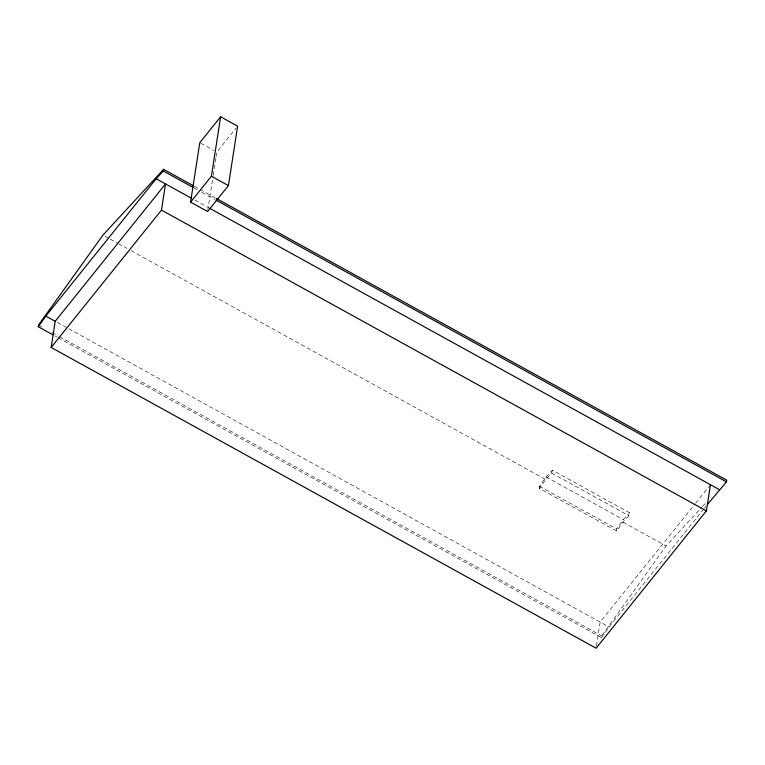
<?xml version="1.0" encoding="UTF-8"?>
<svg xmlns="http://www.w3.org/2000/svg" width="765" height="765" viewBox="0 0 765 765"><rect width="100%" height="100%" fill="white"/><g stroke="black" fill="none" stroke-linecap="round" stroke-linejoin="round"><path stroke-width="0.57" stroke-dasharray="3.83 2.87" d="M539.363 488.405L539.44 486.291L546.105 476.978L552.387 470.169L629.624 512.799L628.926 515.696L622.949 522.17L616.6 531.034L539.363 488.405L545.713 479.531L551.689 473.057L552.387 470.169M616.6 531.034L616.676 528.921L623.341 519.607L629.624 512.799M207.764 210.385L213.014 176.466M213.196 175.309L215.893 157.896M216.074 156.739L216.791 152.092L236.136 128.013M596.451 645.956L600.152 622.069L694.811 504.212M58.102 337.681L601.424 637.57L601.692 635.887L666.086 545.971L701.677 507.377M601.424 637.57L609.026 626.965L703.685 509.108M695.557 503.284L709.719 485.651M704.431 508.18L705.923 506.325M702.48 506.497L705.722 502.988M200.793 143.256L213.789 150.437M194.138 186.211L199.139 188.974M200.143 189.519L215.376 197.925M193.88 187.884L197.877 190.093M201.884 192.302L215.108 199.608M194.807 200.105L208.405 207.611M551.689 473.057L628.926 515.696M546.105 476.978L623.341 519.607M104.996 236.28L109.175 238.594M110.217 239.168L117.533 243.203M118.575 243.777L126.933 248.386M131.102 250.691L545.713 479.531M622.949 522.17L666.086 545.971M539.44 486.291L616.676 528.921M57.299 322.438L67.76 328.214M68.802 328.797L609.026 626.965M38.508 325.049L43.729 327.927M52.096 332.546L58.36 336.007M59.402 336.581L601.692 635.887M54.965 335.95L57.059 337.107"/><path stroke-width="1.15" d="M52.881 334.793L38.25 326.722L38.508 325.049L102.912 235.132L163.576 169.342L193.143 185.656M51.159 347.444L55.204 321.29L165.527 183.944L161.472 210.098L51.159 347.444L596.098 648.223L706.411 510.877L710.465 484.723M38.25 326.722L45.843 316.117L156.156 178.771L163.308 171.016L163.576 169.342M190.59 202.142L199.789 142.711L220.616 116.777L237.619 126.158L228.419 185.589L207.592 211.532L190.59 202.142L211.417 176.208L220.616 116.777M707.415 504.47L726.492 481.864L726.75 480.181L216.418 198.508M211.417 176.208L228.419 185.589M163.308 171.016L192.876 187.329M216.16 200.181L726.492 481.864M156.156 178.771L191.671 198.374M209.457 208.185L719.339 489.619M161.472 210.098L706.411 510.877M45.843 316.117L55.204 321.29"/></g></svg>
